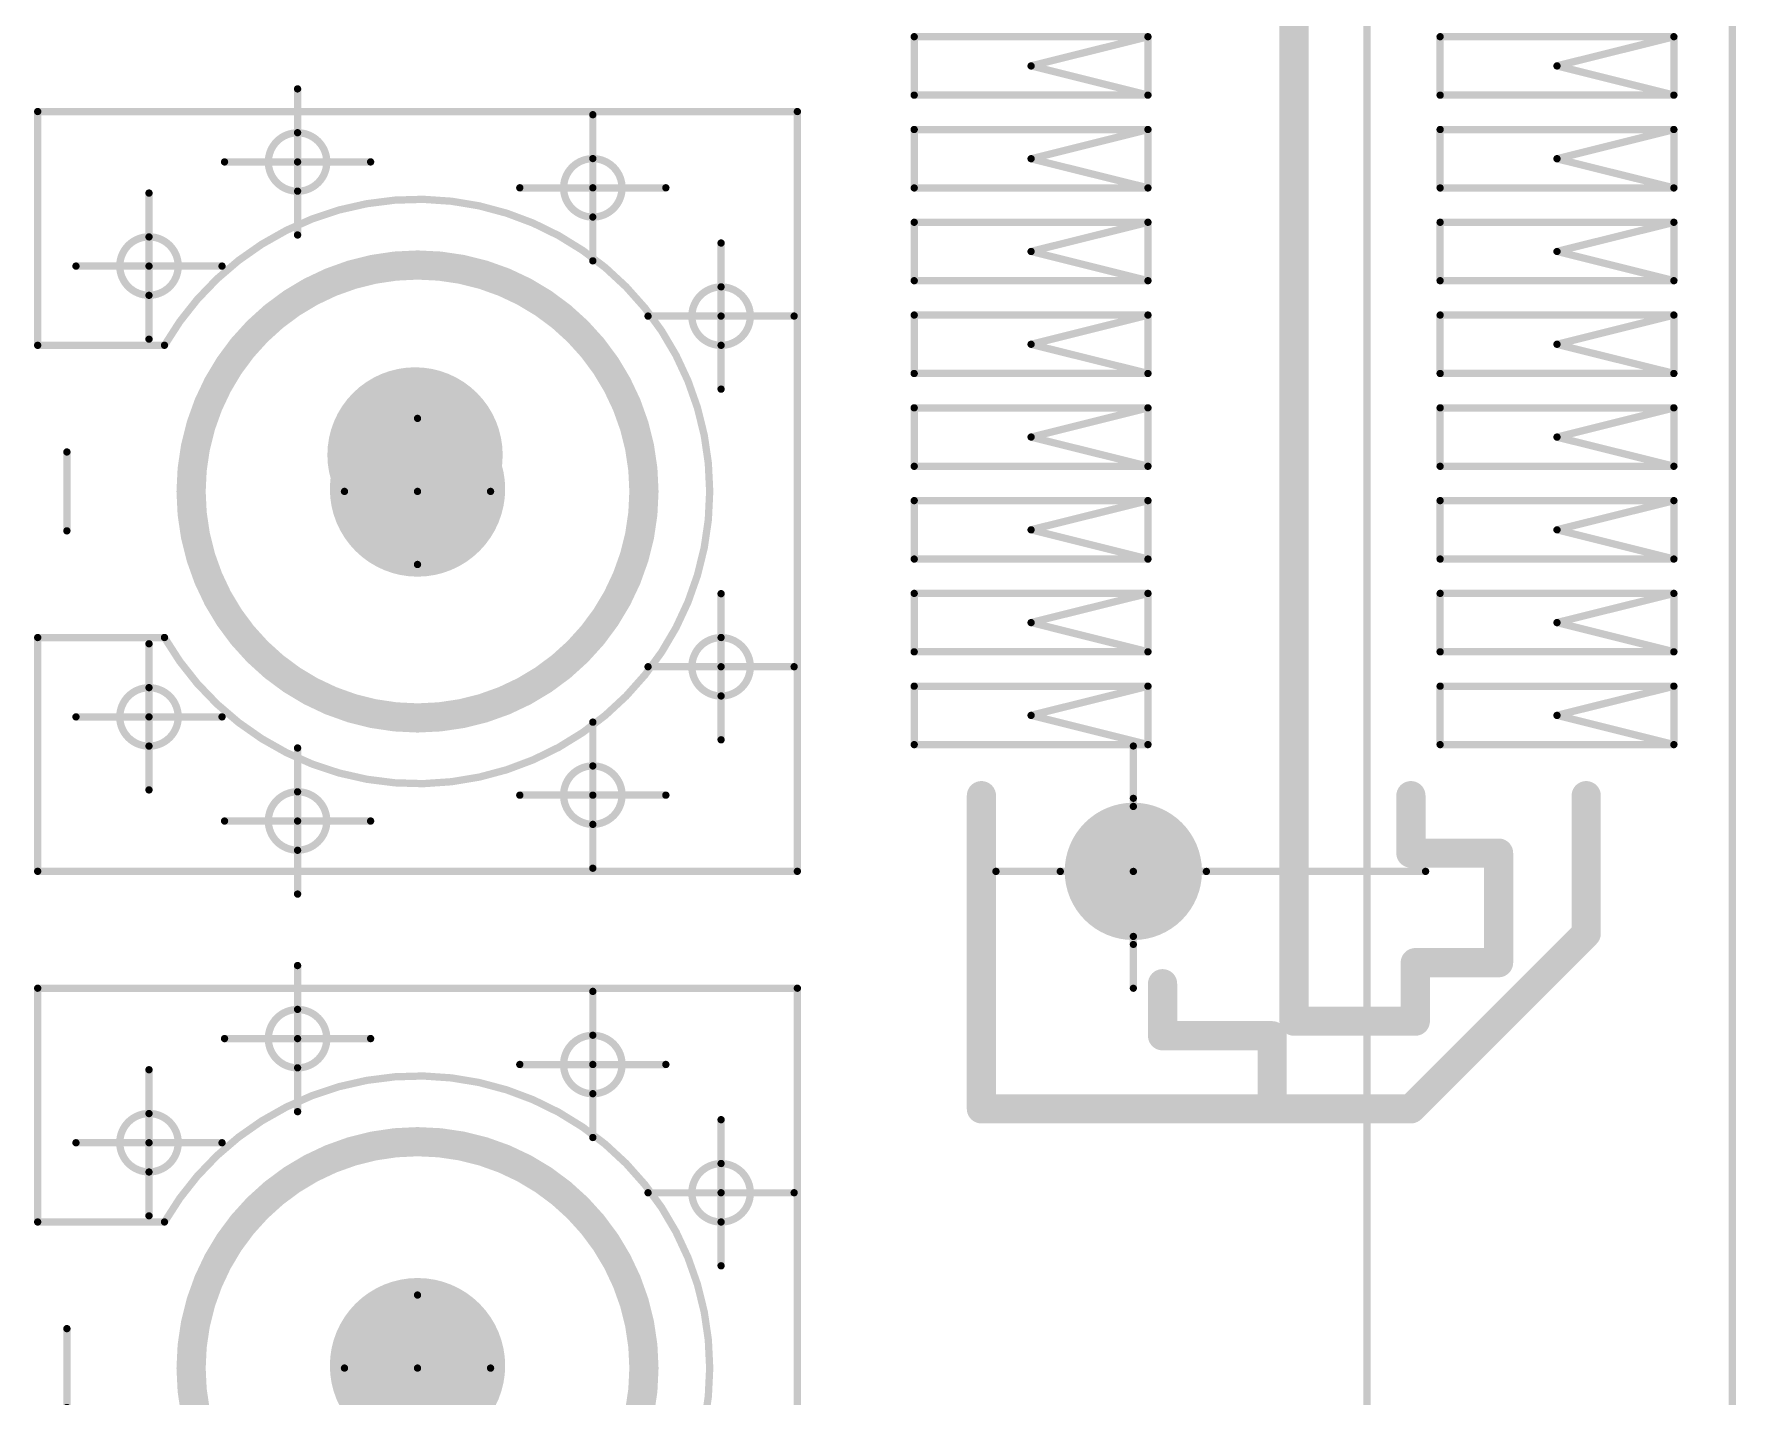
# Model space of a CAD drawing. Header units: millimetres. Extents: x 17 to 134, y 31 to 67.
# Drawn here: x 118.38 to 130.03, y 40.55 to 49.88 of the extents above; entities that cross this region are included whole.
import ezdxf

# ---------------------------------------------------------------- set-up
doc = ezdxf.new("R2010")
doc.units = ezdxf.units.MM
for name, color, linetype in [('Mechanical1', 6, 'Continuous'), ('Mechanical2', 216, 'Continuous'), ('Mechanical8', 56, 'Continuous'), ('MultiLayer', 9, 'Continuous'), ('PadHoleLayer', 156, 'Continuous'), ('TopOverlay', 2, 'Continuous')]:
    doc.layers.add(name, color=color, linetype=linetype)

# ---------------------------------------------------------------- blocks, each defined once
blk = doc.blocks.new('AMPHENOL_SMP_MSLD_PCT_10_45')
at = {"layer": 'Mechanical8', "const_width": 0.05}
for points in [[(-2.6, 2.6), (-2.6, -2.6)], [(-2.6, 2.6), (-1, 2.6)], [(-1, 2.6), (-1, 1.732)], [(1, 2.6), (2.6, 2.6)], [(1, 2.6), (1, 1.732)], [(2.6, 2.6), (2.6, -2.6)], [(-1.543, 2.338), (-1.543, 1.838)], [(-0.27, 2.4), (0.27, 2.4)], [(1.543, 2.338), (1.543, 1.838)], [(-2.043, 1.838), (-1.543, 1.838)], [(-1.543, 1.838), (-1.543, 1.338)], [(-1.543, 1.838), (-1.043, 1.838)], [(1.043, 1.838), (1.543, 1.838)], [(1.543, 1.838), (1.543, 1.338)], [(1.543, 1.838), (2.043, 1.838)], [(-2.255, 1.321), (-2.255, 0.821)], [(2.255, 1.321), (2.255, 0.821)], [(-2.755, 0.821), (-2.255, 0.821)], [(-2.255, 0.821), (-2.255, 0.321)], [(-2.255, 0.821), (-1.755, 0.821)], [(1.755, 0.821), (2.255, 0.821)], [(2.255, 0.821), (2.255, 0.321)], [(2.255, 0.821), (2.755, 0.821)], [(0, 0.5), (0, 0)], [(-0.5, 0), (0, 0)], [(0, 0), (0, -0.5)], [(0, 0), (0.5, 0)], [(-2.078, -0.7), (-2.078, -1.2)], [(2.078, -0.7), (2.078, -1.2)], [(-2.578, -1.2), (-2.078, -1.2)], [(-2.078, -1.2), (-2.078, -1.7)], [(-2.078, -1.2), (-1.578, -1.2)], [(1.578, -1.2), (2.078, -1.2)], [(2.078, -1.2), (2.078, -1.7)], [(2.078, -1.2), (2.578, -1.2)], [(-1.2, -1.578), (-1.2, -2.078)], [(1.2, -1.578), (1.2, -2.078)], [(-1.7, -2.078), (-1.2, -2.078)], [(-1.2, -2.078), (-1.2, -2.578)], [(-1.2, -2.078), (-0.7, -2.078)], [(0.7, -2.078), (1.2, -2.078)], [(1.2, -2.078), (1.2, -2.578)], [(1.2, -2.078), (1.7, -2.078)], [(-2.6, -2.6), (2.6, -2.6)]]:
    blk.add_lwpolyline(points, dxfattribs=at)
at = {"layer": 'Mechanical8'}
for points, const_width in [([(-2.612, 2.6, 1), (-2.587, 2.6, 1)], 0.025), ([(-2.612, 2.6, 1), (-2.587, 2.6, 1)], 0.025), ([(-1.012, 2.6, 1), (-0.987, 2.6, 1)], 0.025), ([(-1.012, 2.6, 1), (-0.987, 2.6, 1)], 0.025), ([(0.988, 2.6, 1), (1.013, 2.6, 1)], 0.025), ([(0.988, 2.6, 1), (1.013, 2.6, 1)], 0.025), ([(2.588, 2.6, 1), (2.613, 2.6, 1)], 0.025), ([(2.588, 2.6, 1), (2.613, 2.6, 1)], 0.025), ([(-1.555, 2.338, 1), (-1.53, 2.338, 1)], 0.025), ([(-0.282, 2.4, 1), (-0.257, 2.4, 1)], 0.025), ([(0.258, 2.4, 1), (0.283, 2.4, 1)], 0.025), ([(1.53, 2.338, 1), (1.555, 2.338, 1)], 0.025), ([(-1.343, 1.838, 1), (-1.743, 1.838, 1)], 0.05), ([(1.743, 1.838, 1), (1.343, 1.838, 1)], 0.05), ([(-2.055, 1.838, 1), (-2.03, 1.838, 1)], 0.025), ([(-1.755, 1.838, 1), (-1.73, 1.838, 1)], 0.025), ([(-1.555, 1.838, 1), (-1.53, 1.838, 1)], 0.025), ([(-1.555, 1.838, 1), (-1.53, 1.838, 1)], 0.025), ([(-1.555, 1.838, 1), (-1.53, 1.838, 1)], 0.025), ([(-1.555, 1.838, 1), (-1.53, 1.838, 1)], 0.025), ([(-1.355, 1.838, 1), (-1.33, 1.838, 1)], 0.025), ([(-1.055, 1.838, 1), (-1.03, 1.838, 1)], 0.025), ([(-1.012, 1.732, 1), (-0.987, 1.732, 1)], 0.025), ([(-1.012, 1.732, 1), (-0.987, 1.732, 1)], 0.025), ([(0.988, 1.732, 1), (1.013, 1.732, 1)], 0.025), ([(0.988, 1.732, 1), (1.013, 1.732, 1)], 0.025), ([(1.03, 1.838, 1), (1.055, 1.838, 1)], 0.025), ([(1.33, 1.838, 1), (1.355, 1.838, 1)], 0.025), ([(1.53, 1.838, 1), (1.555, 1.838, 1)], 0.025), ([(1.53, 1.838, 1), (1.555, 1.838, 1)], 0.025), ([(1.53, 1.838, 1), (1.555, 1.838, 1)], 0.025), ([(1.53, 1.838, 1), (1.555, 1.838, 1)], 0.025), ([(1.73, 1.838, 1), (1.755, 1.838, 1)], 0.025), ([(2.03, 1.838, 1), (2.055, 1.838, 1)], 0.025), ([(-2.268, 1.321, 1), (-2.243, 1.321, 1)], 0.025), ([(-1.555, 1.338, 1), (-1.53, 1.338, 1)], 0.025), ([(1.53, 1.338, 1), (1.555, 1.338, 1)], 0.025), ([(2.243, 1.321, 1), (2.268, 1.321, 1)], 0.025), ([(-2.055, 0.821, 1), (-2.455, 0.821, 1)], 0.05), ([(2.455, 0.821, 1), (2.055, 0.821, 1)], 0.05), ([(-2.768, 0.821, 1), (-2.743, 0.821, 1)], 0.025), ([(-2.468, 0.821, 1), (-2.443, 0.821, 1)], 0.025), ([(-2.268, 0.821, 1), (-2.243, 0.821, 1)], 0.025), ([(-2.268, 0.821, 1), (-2.243, 0.821, 1)], 0.025), ([(-2.268, 0.821, 1), (-2.243, 0.821, 1)], 0.025), ([(-2.268, 0.821, 1), (-2.243, 0.821, 1)], 0.025), ([(-2.068, 0.821, 1), (-2.043, 0.821, 1)], 0.025), ([(-1.768, 0.821, 1), (-1.743, 0.821, 1)], 0.025), ([(1.743, 0.821, 1), (1.768, 0.821, 1)], 0.025), ([(2.043, 0.821, 1), (2.068, 0.821, 1)], 0.025), ([(2.243, 0.821, 1), (2.268, 0.821, 1)], 0.025), ([(2.243, 0.821, 1), (2.268, 0.821, 1)], 0.025), ([(2.243, 0.821, 1), (2.268, 0.821, 1)], 0.025), ([(2.243, 0.821, 1), (2.268, 0.821, 1)], 0.025), ([(2.443, 0.821, 1), (2.468, 0.821, 1)], 0.025), ([(2.743, 0.821, 1), (2.768, 0.821, 1)], 0.025), ([(-0.012, 0.5, 1), (0.013, 0.5, 1)], 0.025), ([(-2.268, 0.321, 1), (-2.243, 0.321, 1)], 0.025), ([(2.243, 0.321, 1), (2.268, 0.321, 1)], 0.025), ([(-0.512, 0, 1), (-0.487, 0, 1)], 0.025), ([(-0.012, 0, 1), (0.013, 0, 1)], 0.025), ([(-0.012, 0, 1), (0.013, 0, 1)], 0.025), ([(-0.012, 0, 1), (0.013, 0, 1)], 0.025), ([(-0.012, 0, 1), (0.013, 0, 1)], 0.025), ([(0.488, 0, 1), (0.513, 0, 1)], 0.025), ([(-0.012, -0.5, 1), (0.013, -0.5, 1)], 0.025), ([(-2.091, -0.7, 1), (-2.066, -0.7, 1)], 0.025), ([(2.066, -0.7, 1), (2.091, -0.7, 1)], 0.025), ([(-1.878, -1.2, 1), (-2.278, -1.2, 1)], 0.05), ([(2.278, -1.2, 1), (1.878, -1.2, 1)], 0.05), ([(-2.591, -1.2, 1), (-2.566, -1.2, 1)], 0.025), ([(-2.291, -1.2, 1), (-2.266, -1.2, 1)], 0.025), ([(-2.091, -1.2, 1), (-2.066, -1.2, 1)], 0.025), ([(-2.091, -1.2, 1), (-2.066, -1.2, 1)], 0.025), ([(-2.091, -1.2, 1), (-2.066, -1.2, 1)], 0.025), ([(-2.091, -1.2, 1), (-2.066, -1.2, 1)], 0.025), ([(-1.891, -1.2, 1), (-1.866, -1.2, 1)], 0.025), ([(-1.591, -1.2, 1), (-1.566, -1.2, 1)], 0.025), ([(1.566, -1.2, 1), (1.591, -1.2, 1)], 0.025), ([(1.866, -1.2, 1), (1.891, -1.2, 1)], 0.025), ([(2.066, -1.2, 1), (2.091, -1.2, 1)], 0.025), ([(2.066, -1.2, 1), (2.091, -1.2, 1)], 0.025), ([(2.066, -1.2, 1), (2.091, -1.2, 1)], 0.025), ([(2.066, -1.2, 1), (2.091, -1.2, 1)], 0.025), ([(2.266, -1.2, 1), (2.291, -1.2, 1)], 0.025), ([(2.566, -1.2, 1), (2.591, -1.2, 1)], 0.025), ([(-1.212, -1.578, 1), (-1.187, -1.578, 1)], 0.025), ([(1.188, -1.578, 1), (1.213, -1.578, 1)], 0.025), ([(-2.091, -1.7, 1), (-2.066, -1.7, 1)], 0.025), ([(2.066, -1.7, 1), (2.091, -1.7, 1)], 0.025), ([(-1, -2.078, 1), (-1.4, -2.078, 1)], 0.05), ([(1.4, -2.078, 1), (1, -2.078, 1)], 0.05), ([(-1.712, -2.078, 1), (-1.687, -2.078, 1)], 0.025), ([(-1.412, -2.078, 1), (-1.387, -2.078, 1)], 0.025), ([(-1.212, -2.078, 1), (-1.187, -2.078, 1)], 0.025), ([(-1.212, -2.078, 1), (-1.187, -2.078, 1)], 0.025), ([(-1.212, -2.078, 1), (-1.187, -2.078, 1)], 0.025), ([(-1.212, -2.078, 1), (-1.187, -2.078, 1)], 0.025), ([(-1.012, -2.078, 1), (-0.987, -2.078, 1)], 0.025), ([(-0.712, -2.078, 1), (-0.687, -2.078, 1)], 0.025), ([(0.688, -2.078, 1), (0.713, -2.078, 1)], 0.025), ([(0.988, -2.078, 1), (1.013, -2.078, 1)], 0.025), ([(1.188, -2.078, 1), (1.213, -2.078, 1)], 0.025), ([(1.188, -2.078, 1), (1.213, -2.078, 1)], 0.025), ([(1.188, -2.078, 1), (1.213, -2.078, 1)], 0.025), ([(1.188, -2.078, 1), (1.213, -2.078, 1)], 0.025), ([(1.388, -2.078, 1), (1.413, -2.078, 1)], 0.025), ([(1.688, -2.078, 1), (1.713, -2.078, 1)], 0.025), ([(-1.212, -2.578, 1), (-1.187, -2.578, 1)], 0.025), ([(1.188, -2.578, 1), (1.213, -2.578, 1)], 0.025), ([(-2.612, -2.6, 1), (-2.587, -2.6, 1)], 0.025), ([(-2.612, -2.6, 1), (-2.587, -2.6, 1)], 0.025), ([(2.588, -2.6, 1), (2.613, -2.6, 1)], 0.025), ([(2.588, -2.6, 1), (2.613, -2.6, 1)], 0.025)]:
    blk.add_lwpolyline(points, format="xyb", close=True, dxfattribs=dict(at, const_width=const_width))
at = {"layer": 'Mechanical8', "const_width": 0.05}
blk.add_lwpolyline([(1, 1.732, -3.732051), (-1, 1.732)], format="xyb", dxfattribs=at)
at = {"layer": 'MultiLayer', "const_width": 0.6}
blk.add_lwpolyline([(-0.283, 0, 1), (0.317, 0, 1)], format="xyb", close=True, dxfattribs=at)
at = {"layer": 'PadHoleLayer', "const_width": 0.4}
blk.add_lwpolyline([(-0.183, 0, 1), (0.217, 0, 1)], format="xyb", close=True, dxfattribs=at)
at = {"layer": 'TopOverlay'}
for points, const_width in [([(1.55, 0, 1), (-1.55, 0, 1)], 0.2), ([(-1.6, 0, 1), (-1.5, 0, 1)], 0.1), ([(1.5, 0, 1), (1.6, 0, 1)], 0.1)]:
    blk.add_lwpolyline(points, format="xyb", close=True, dxfattribs=dict(at, const_width=const_width))
blk = doc.blocks.new('AMPHENOL_SMP_MSLD_PCT_10_47')
at = {"layer": 'Mechanical8', "const_width": 0.05}
for points in [[(-2.6, 2.6), (-1, 2.6)], [(-2.6, 2.6), (-2.6, -2.6)], [(-1, 2.6), (-1, 1.732)], [(1, 2.6), (1, 1.732)], [(1, 2.6), (2.6, 2.6)], [(2.6, 2.6), (2.6, -2.6)], [(-1.543, 2.338), (-1.543, 1.838)], [(-0.27, 2.4), (0.27, 2.4)], [(1.543, 2.338), (1.543, 1.838)], [(-2.043, 1.838), (-1.543, 1.838)], [(-1.543, 1.838), (-1.043, 1.838)], [(-1.543, 1.838), (-1.543, 1.338)], [(1.043, 1.838), (1.543, 1.838)], [(1.543, 1.838), (2.043, 1.838)], [(1.543, 1.838), (1.543, 1.338)], [(-2.255, 1.321), (-2.255, 0.821)], [(2.255, 1.321), (2.255, 0.821)], [(-2.755, 0.821), (-2.255, 0.821)], [(-2.255, 0.821), (-1.755, 0.821)], [(-2.255, 0.821), (-2.255, 0.321)], [(1.755, 0.821), (2.255, 0.821)], [(2.255, 0.821), (2.755, 0.821)], [(2.255, 0.821), (2.255, 0.321)], [(0, 0.5), (0, 0)], [(-0.5, 0), (0, 0)], [(0, 0), (0.5, 0)], [(0, 0), (0, -0.5)], [(-2.078, -0.7), (-2.078, -1.2)], [(2.078, -0.7), (2.078, -1.2)], [(-2.578, -1.2), (-2.078, -1.2)], [(-2.078, -1.2), (-1.578, -1.2)], [(-2.078, -1.2), (-2.078, -1.7)], [(1.578, -1.2), (2.078, -1.2)], [(2.078, -1.2), (2.578, -1.2)], [(2.078, -1.2), (2.078, -1.7)], [(-1.2, -1.578), (-1.2, -2.078)], [(1.2, -1.578), (1.2, -2.078)], [(-1.7, -2.078), (-1.2, -2.078)], [(-1.2, -2.078), (-0.7, -2.078)], [(-1.2, -2.078), (-1.2, -2.578)], [(0.7, -2.078), (1.2, -2.078)], [(1.2, -2.078), (1.7, -2.078)], [(1.2, -2.078), (1.2, -2.578)], [(-2.6, -2.6), (2.6, -2.6)]]:
    blk.add_lwpolyline(points, dxfattribs=at)
at = {"layer": 'Mechanical8'}
for points, const_width in [([(-2.612, 2.6, 1), (-2.587, 2.6, 1)], 0.025), ([(-2.612, 2.6, 1), (-2.587, 2.6, 1)], 0.025), ([(-1.012, 2.6, 1), (-0.987, 2.6, 1)], 0.025), ([(-1.012, 2.6, 1), (-0.987, 2.6, 1)], 0.025), ([(0.988, 2.6, 1), (1.013, 2.6, 1)], 0.025), ([(0.988, 2.6, 1), (1.013, 2.6, 1)], 0.025), ([(2.588, 2.6, 1), (2.613, 2.6, 1)], 0.025), ([(2.588, 2.6, 1), (2.613, 2.6, 1)], 0.025), ([(-1.555, 2.338, 1), (-1.53, 2.338, 1)], 0.025), ([(-0.282, 2.4, 1), (-0.257, 2.4, 1)], 0.025), ([(0.258, 2.4, 1), (0.283, 2.4, 1)], 0.025), ([(1.53, 2.338, 1), (1.555, 2.338, 1)], 0.025), ([(-1.343, 1.838, 1), (-1.743, 1.838, 1)], 0.05), ([(1.743, 1.838, 1), (1.343, 1.838, 1)], 0.05), ([(-2.055, 1.838, 1), (-2.03, 1.838, 1)], 0.025), ([(-1.755, 1.838, 1), (-1.73, 1.838, 1)], 0.025), ([(-1.555, 1.838, 1), (-1.53, 1.838, 1)], 0.025), ([(-1.555, 1.838, 1), (-1.53, 1.838, 1)], 0.025), ([(-1.555, 1.838, 1), (-1.53, 1.838, 1)], 0.025), ([(-1.555, 1.838, 1), (-1.53, 1.838, 1)], 0.025), ([(-1.355, 1.838, 1), (-1.33, 1.838, 1)], 0.025), ([(-1.055, 1.838, 1), (-1.03, 1.838, 1)], 0.025), ([(-1.012, 1.732, 1), (-0.987, 1.732, 1)], 0.025), ([(-1.012, 1.732, 1), (-0.987, 1.732, 1)], 0.025), ([(0.988, 1.732, 1), (1.013, 1.732, 1)], 0.025), ([(0.988, 1.732, 1), (1.013, 1.732, 1)], 0.025), ([(1.03, 1.838, 1), (1.055, 1.838, 1)], 0.025), ([(1.33, 1.838, 1), (1.355, 1.838, 1)], 0.025), ([(1.53, 1.838, 1), (1.555, 1.838, 1)], 0.025), ([(1.53, 1.838, 1), (1.555, 1.838, 1)], 0.025), ([(1.53, 1.838, 1), (1.555, 1.838, 1)], 0.025), ([(1.53, 1.838, 1), (1.555, 1.838, 1)], 0.025), ([(1.73, 1.838, 1), (1.755, 1.838, 1)], 0.025), ([(2.03, 1.838, 1), (2.055, 1.838, 1)], 0.025), ([(-2.268, 1.321, 1), (-2.243, 1.321, 1)], 0.025), ([(-1.555, 1.338, 1), (-1.53, 1.338, 1)], 0.025), ([(1.53, 1.338, 1), (1.555, 1.338, 1)], 0.025), ([(2.243, 1.321, 1), (2.268, 1.321, 1)], 0.025), ([(-2.055, 0.821, 1), (-2.455, 0.821, 1)], 0.05), ([(2.455, 0.821, 1), (2.055, 0.821, 1)], 0.05), ([(-2.768, 0.821, 1), (-2.743, 0.821, 1)], 0.025), ([(-2.468, 0.821, 1), (-2.443, 0.821, 1)], 0.025), ([(-2.268, 0.821, 1), (-2.243, 0.821, 1)], 0.025), ([(-2.268, 0.821, 1), (-2.243, 0.821, 1)], 0.025), ([(-2.268, 0.821, 1), (-2.243, 0.821, 1)], 0.025), ([(-2.268, 0.821, 1), (-2.243, 0.821, 1)], 0.025), ([(-2.068, 0.821, 1), (-2.043, 0.821, 1)], 0.025), ([(-1.768, 0.821, 1), (-1.743, 0.821, 1)], 0.025), ([(1.743, 0.821, 1), (1.768, 0.821, 1)], 0.025), ([(2.043, 0.821, 1), (2.068, 0.821, 1)], 0.025), ([(2.243, 0.821, 1), (2.268, 0.821, 1)], 0.025), ([(2.243, 0.821, 1), (2.268, 0.821, 1)], 0.025), ([(2.243, 0.821, 1), (2.268, 0.821, 1)], 0.025), ([(2.243, 0.821, 1), (2.268, 0.821, 1)], 0.025), ([(2.443, 0.821, 1), (2.468, 0.821, 1)], 0.025), ([(2.743, 0.821, 1), (2.768, 0.821, 1)], 0.025), ([(-0.012, 0.5, 1), (0.013, 0.5, 1)], 0.025), ([(-2.268, 0.321, 1), (-2.243, 0.321, 1)], 0.025), ([(2.243, 0.321, 1), (2.268, 0.321, 1)], 0.025), ([(-0.512, 0, 1), (-0.487, 0, 1)], 0.025), ([(-0.012, 0, 1), (0.013, 0, 1)], 0.025), ([(-0.012, 0, 1), (0.013, 0, 1)], 0.025), ([(-0.012, 0, 1), (0.013, 0, 1)], 0.025), ([(-0.012, 0, 1), (0.013, 0, 1)], 0.025), ([(0.488, 0, 1), (0.513, 0, 1)], 0.025), ([(-0.012, -0.5, 1), (0.013, -0.5, 1)], 0.025), ([(-2.091, -0.7, 1), (-2.066, -0.7, 1)], 0.025), ([(2.066, -0.7, 1), (2.091, -0.7, 1)], 0.025), ([(-1.878, -1.2, 1), (-2.278, -1.2, 1)], 0.05), ([(2.278, -1.2, 1), (1.878, -1.2, 1)], 0.05), ([(-2.591, -1.2, 1), (-2.566, -1.2, 1)], 0.025), ([(-2.291, -1.2, 1), (-2.266, -1.2, 1)], 0.025), ([(-2.091, -1.2, 1), (-2.066, -1.2, 1)], 0.025), ([(-2.091, -1.2, 1), (-2.066, -1.2, 1)], 0.025), ([(-2.091, -1.2, 1), (-2.066, -1.2, 1)], 0.025), ([(-2.091, -1.2, 1), (-2.066, -1.2, 1)], 0.025), ([(-1.891, -1.2, 1), (-1.866, -1.2, 1)], 0.025), ([(-1.591, -1.2, 1), (-1.566, -1.2, 1)], 0.025), ([(1.566, -1.2, 1), (1.591, -1.2, 1)], 0.025), ([(1.866, -1.2, 1), (1.891, -1.2, 1)], 0.025), ([(2.066, -1.2, 1), (2.091, -1.2, 1)], 0.025), ([(2.066, -1.2, 1), (2.091, -1.2, 1)], 0.025), ([(2.066, -1.2, 1), (2.091, -1.2, 1)], 0.025), ([(2.066, -1.2, 1), (2.091, -1.2, 1)], 0.025), ([(2.266, -1.2, 1), (2.291, -1.2, 1)], 0.025), ([(2.566, -1.2, 1), (2.591, -1.2, 1)], 0.025), ([(-1.212, -1.578, 1), (-1.187, -1.578, 1)], 0.025), ([(1.188, -1.578, 1), (1.213, -1.578, 1)], 0.025), ([(-2.091, -1.7, 1), (-2.066, -1.7, 1)], 0.025), ([(2.066, -1.7, 1), (2.091, -1.7, 1)], 0.025), ([(-1, -2.078, 1), (-1.4, -2.078, 1)], 0.05), ([(1.4, -2.078, 1), (1, -2.078, 1)], 0.05), ([(-1.712, -2.078, 1), (-1.687, -2.078, 1)], 0.025), ([(-1.412, -2.078, 1), (-1.387, -2.078, 1)], 0.025), ([(-1.212, -2.078, 1), (-1.187, -2.078, 1)], 0.025), ([(-1.212, -2.078, 1), (-1.187, -2.078, 1)], 0.025), ([(-1.212, -2.078, 1), (-1.187, -2.078, 1)], 0.025), ([(-1.212, -2.078, 1), (-1.187, -2.078, 1)], 0.025), ([(-1.012, -2.078, 1), (-0.987, -2.078, 1)], 0.025), ([(-0.712, -2.078, 1), (-0.687, -2.078, 1)], 0.025), ([(0.688, -2.078, 1), (0.713, -2.078, 1)], 0.025), ([(0.988, -2.078, 1), (1.013, -2.078, 1)], 0.025), ([(1.188, -2.078, 1), (1.213, -2.078, 1)], 0.025), ([(1.188, -2.078, 1), (1.213, -2.078, 1)], 0.025), ([(1.188, -2.078, 1), (1.213, -2.078, 1)], 0.025), ([(1.188, -2.078, 1), (1.213, -2.078, 1)], 0.025), ([(1.388, -2.078, 1), (1.413, -2.078, 1)], 0.025), ([(1.688, -2.078, 1), (1.713, -2.078, 1)], 0.025), ([(-1.212, -2.578, 1), (-1.187, -2.578, 1)], 0.025), ([(1.188, -2.578, 1), (1.213, -2.578, 1)], 0.025), ([(-2.612, -2.6, 1), (-2.587, -2.6, 1)], 0.025), ([(-2.612, -2.6, 1), (-2.587, -2.6, 1)], 0.025), ([(2.588, -2.6, 1), (2.613, -2.6, 1)], 0.025), ([(2.588, -2.6, 1), (2.613, -2.6, 1)], 0.025)]:
    blk.add_lwpolyline(points, format="xyb", close=True, dxfattribs=dict(at, const_width=const_width))
at = {"layer": 'Mechanical8', "const_width": 0.05}
blk.add_lwpolyline([(1, 1.732, -3.732051), (-1, 1.732)], format="xyb", dxfattribs=at)
at = {"layer": 'MultiLayer', "const_width": 0.6}
blk.add_lwpolyline([(-0.283, 0, 1), (0.317, 0, 1)], format="xyb", close=True, dxfattribs=at)
at = {"layer": 'PadHoleLayer', "const_width": 0.4}
blk.add_lwpolyline([(-0.183, 0, 1), (0.217, 0, 1)], format="xyb", close=True, dxfattribs=at)
at = {"layer": 'TopOverlay'}
for points, const_width in [([(1.55, 0, 1), (-1.55, 0, 1)], 0.2), ([(-1.6, 0, 1), (-1.5, 0, 1)], 0.1), ([(1.5, 0, 1), (1.6, 0, 1)], 0.1)]:
    blk.add_lwpolyline(points, format="xyb", close=True, dxfattribs=dict(at, const_width=const_width))
blk = doc.blocks.new('SAMTEC_LSS_120_03_L_DV_A_59')
at = {"layer": 'Mechanical8', "const_width": 0.05}
for points in [[(-6.232, 2.6), (-6.232, 1)], [(-6.232, 2.6), (-5.833, 2.6)], [(-5.833, 2.6), (-5.833, 1)], [(-5.597, 2.6), (-5.597, 1)], [(-5.597, 2.6), (-5.198, 2.6)], [(-5.198, 2.6), (-5.198, 1)], [(-4.962, 2.6), (-4.962, 1)], [(-4.962, 2.6), (-4.563, 2.6)], [(-4.563, 2.6), (-4.563, 1)], [(-4.327, 2.6), (-4.327, 1)], [(-4.327, 2.6), (-3.928, 2.6)], [(-3.928, 2.6), (-3.928, 1)], [(-3.692, 2.6), (-3.692, 1)], [(-3.692, 2.6), (-3.293, 2.6)], [(-3.293, 2.6), (-3.293, 1)], [(-3.057, 2.6), (-3.057, 1)], [(-3.057, 2.6), (-2.658, 2.6)], [(-2.658, 2.6), (-2.658, 1)], [(-2.422, 2.6), (-2.422, 1)], [(-2.422, 2.6), (-2.023, 2.6)], [(-2.023, 2.6), (-2.023, 1)], [(-1.787, 2.6), (-1.787, 1)], [(-1.787, 2.6), (-1.388, 2.6)], [(-1.388, 2.6), (-1.388, 1)], [(-6.032, 1.8), (-6.232, 1)], [(-6.032, 1.8), (-5.833, 1)], [(-5.397, 1.8), (-5.597, 1)], [(-5.397, 1.8), (-5.198, 1)], [(-4.762, 1.8), (-4.962, 1)], [(-4.762, 1.8), (-4.563, 1)], [(-4.128, 1.8), (-4.327, 1)], [(-4.128, 1.8), (-3.928, 1)], [(-3.493, 1.8), (-3.692, 1)], [(-3.493, 1.8), (-3.293, 1)], [(-2.857, 1.8), (-3.057, 1)], [(-2.857, 1.8), (-2.658, 1)], [(-2.223, 1.8), (-2.422, 1)], [(-2.223, 1.8), (-2.023, 1)], [(-1.587, 1.8), (-1.787, 1)], [(-1.587, 1.8), (-1.388, 1)], [(-7.1, 1.6), (-7.1, 1.1)], [(-7.6, 1.1), (-7.1, 1.1)], [(-7.1, 1.1), (-6.6, 1.1)], [(-7.1, 1.1), (-7.1, 0.6)], [(-6.232, 1), (-5.833, 1)], [(-5.597, 1), (-5.198, 1)], [(-4.962, 1), (-4.563, 1)], [(-4.327, 1), (-3.928, 1)], [(-3.692, 1), (-3.293, 1)], [(-3.057, 1), (-2.658, 1)], [(-2.422, 1), (-2.023, 1)], [(-1.787, 1), (-1.388, 1)], [(-6.232, -1), (-6.232, -2.6)], [(-6.232, -1), (-5.833, -1)], [(-5.833, -1), (-5.833, -2.6)], [(-5.597, -1), (-5.597, -2.6)], [(-5.597, -1), (-5.198, -1)], [(-5.198, -1), (-5.198, -2.6)], [(-4.962, -1), (-4.962, -2.6)], [(-4.962, -1), (-4.563, -1)], [(-4.563, -1), (-4.563, -2.6)], [(-4.327, -1), (-4.327, -2.6)], [(-4.327, -1), (-3.928, -1)], [(-3.928, -1), (-3.928, -2.6)], [(-3.692, -1), (-3.692, -2.6)], [(-3.692, -1), (-3.293, -1)], [(-3.293, -1), (-3.293, -2.6)], [(-3.057, -1), (-3.057, -2.6)], [(-3.057, -1), (-2.658, -1)], [(-2.658, -1), (-2.658, -2.6)], [(-2.422, -1), (-2.422, -2.6)], [(-2.422, -1), (-2.023, -1)], [(-2.023, -1), (-2.023, -2.6)], [(-1.787, -1), (-1.787, -2.6)], [(-1.787, -1), (-1.388, -1)], [(-1.388, -1), (-1.388, -2.6)], [(-6.032, -1.8), (-6.232, -2.6)], [(-6.032, -1.8), (-5.833, -2.6)], [(-5.397, -1.8), (-5.597, -2.6)], [(-5.397, -1.8), (-5.198, -2.6)], [(-4.762, -1.8), (-4.962, -2.6)], [(-4.762, -1.8), (-4.563, -2.6)], [(-4.128, -1.8), (-4.327, -2.6)], [(-4.128, -1.8), (-3.928, -2.6)], [(-3.493, -1.8), (-3.692, -2.6)], [(-3.493, -1.8), (-3.293, -2.6)], [(-2.857, -1.8), (-3.057, -2.6)], [(-2.857, -1.8), (-2.658, -2.6)], [(-2.223, -1.8), (-2.422, -2.6)], [(-2.223, -1.8), (-2.023, -2.6)], [(-1.587, -1.8), (-1.787, -2.6)], [(-1.587, -1.8), (-1.388, -2.6)], [(-6.232, -2.6), (-5.833, -2.6)], [(-5.597, -2.6), (-5.198, -2.6)], [(-4.962, -2.6), (-4.563, -2.6)], [(-4.327, -2.6), (-3.928, -2.6)], [(-3.692, -2.6), (-3.293, -2.6)], [(-3.057, -2.6), (-2.658, -2.6)], [(-2.422, -2.6), (-2.023, -2.6)], [(-1.787, -2.6), (-1.388, -2.6)]]:
    blk.add_lwpolyline(points, dxfattribs=at)
at = {"layer": 'Mechanical8'}
for points, const_width in [([(-6.245, 2.6, 1), (-6.22, 2.6, 1)], 0.025), ([(-6.245, 2.6, 1), (-6.22, 2.6, 1)], 0.025), ([(-5.845, 2.6, 1), (-5.82, 2.6, 1)], 0.025), ([(-5.845, 2.6, 1), (-5.82, 2.6, 1)], 0.025), ([(-5.61, 2.6, 1), (-5.585, 2.6, 1)], 0.025), ([(-5.61, 2.6, 1), (-5.585, 2.6, 1)], 0.025), ([(-5.21, 2.6, 1), (-5.185, 2.6, 1)], 0.025), ([(-5.21, 2.6, 1), (-5.185, 2.6, 1)], 0.025), ([(-4.975, 2.6, 1), (-4.95, 2.6, 1)], 0.025), ([(-4.975, 2.6, 1), (-4.95, 2.6, 1)], 0.025), ([(-4.575, 2.6, 1), (-4.55, 2.6, 1)], 0.025), ([(-4.575, 2.6, 1), (-4.55, 2.6, 1)], 0.025), ([(-4.34, 2.6, 1), (-4.315, 2.6, 1)], 0.025), ([(-4.34, 2.6, 1), (-4.315, 2.6, 1)], 0.025), ([(-3.94, 2.6, 1), (-3.915, 2.6, 1)], 0.025), ([(-3.94, 2.6, 1), (-3.915, 2.6, 1)], 0.025), ([(-3.705, 2.6, 1), (-3.68, 2.6, 1)], 0.025), ([(-3.705, 2.6, 1), (-3.68, 2.6, 1)], 0.025), ([(-3.305, 2.6, 1), (-3.28, 2.6, 1)], 0.025), ([(-3.305, 2.6, 1), (-3.28, 2.6, 1)], 0.025), ([(-3.07, 2.6, 1), (-3.045, 2.6, 1)], 0.025), ([(-3.07, 2.6, 1), (-3.045, 2.6, 1)], 0.025), ([(-2.67, 2.6, 1), (-2.645, 2.6, 1)], 0.025), ([(-2.67, 2.6, 1), (-2.645, 2.6, 1)], 0.025), ([(-2.435, 2.6, 1), (-2.41, 2.6, 1)], 0.025), ([(-2.435, 2.6, 1), (-2.41, 2.6, 1)], 0.025), ([(-2.035, 2.6, 1), (-2.01, 2.6, 1)], 0.025), ([(-2.035, 2.6, 1), (-2.01, 2.6, 1)], 0.025), ([(-1.8, 2.6, 1), (-1.775, 2.6, 1)], 0.025), ([(-1.8, 2.6, 1), (-1.775, 2.6, 1)], 0.025), ([(-1.4, 2.6, 1), (-1.375, 2.6, 1)], 0.025), ([(-1.4, 2.6, 1), (-1.375, 2.6, 1)], 0.025), ([(-6.045, 1.8, 1), (-6.02, 1.8, 1)], 0.025), ([(-6.045, 1.8, 1), (-6.02, 1.8, 1)], 0.025), ([(-5.41, 1.8, 1), (-5.385, 1.8, 1)], 0.025), ([(-5.41, 1.8, 1), (-5.385, 1.8, 1)], 0.025), ([(-4.775, 1.8, 1), (-4.75, 1.8, 1)], 0.025), ([(-4.775, 1.8, 1), (-4.75, 1.8, 1)], 0.025), ([(-4.14, 1.8, 1), (-4.115, 1.8, 1)], 0.025), ([(-4.14, 1.8, 1), (-4.115, 1.8, 1)], 0.025), ([(-3.505, 1.8, 1), (-3.48, 1.8, 1)], 0.025), ([(-3.505, 1.8, 1), (-3.48, 1.8, 1)], 0.025), ([(-2.87, 1.8, 1), (-2.845, 1.8, 1)], 0.025), ([(-2.87, 1.8, 1), (-2.845, 1.8, 1)], 0.025), ([(-2.235, 1.8, 1), (-2.21, 1.8, 1)], 0.025), ([(-2.235, 1.8, 1), (-2.21, 1.8, 1)], 0.025), ([(-1.6, 1.8, 1), (-1.575, 1.8, 1)], 0.025), ([(-1.6, 1.8, 1), (-1.575, 1.8, 1)], 0.025), ([(-6.655, 1.1, 1), (-7.545, 1.1, 1)], 0.05), ([(-7.113, 1.6, 1), (-7.088, 1.6, 1)], 0.025), ([(-7.612, 1.1, 1), (-7.588, 1.1, 1)], 0.025), ([(-7.558, 1.1, 1), (-7.533, 1.1, 1)], 0.025), ([(-7.113, 1.1, 1), (-7.088, 1.1, 1)], 0.025), ([(-7.113, 1.1, 1), (-7.088, 1.1, 1)], 0.025), ([(-7.113, 1.1, 1), (-7.088, 1.1, 1)], 0.025), ([(-7.113, 1.1, 1), (-7.088, 1.1, 1)], 0.025), ([(-6.668, 1.1, 1), (-6.643, 1.1, 1)], 0.025), ([(-6.612, 1.1, 1), (-6.588, 1.1, 1)], 0.025), ([(-6.245, 1, 1), (-6.22, 1, 1)], 0.025), ([(-6.245, 1, 1), (-6.22, 1, 1)], 0.025), ([(-6.245, 1, 1), (-6.22, 1, 1)], 0.025), ([(-5.845, 1, 1), (-5.82, 1, 1)], 0.025), ([(-5.845, 1, 1), (-5.82, 1, 1)], 0.025), ([(-5.845, 1, 1), (-5.82, 1, 1)], 0.025), ([(-5.61, 1, 1), (-5.585, 1, 1)], 0.025), ([(-5.61, 1, 1), (-5.585, 1, 1)], 0.025), ([(-5.61, 1, 1), (-5.585, 1, 1)], 0.025), ([(-5.21, 1, 1), (-5.185, 1, 1)], 0.025), ([(-5.21, 1, 1), (-5.185, 1, 1)], 0.025), ([(-5.21, 1, 1), (-5.185, 1, 1)], 0.025), ([(-4.975, 1, 1), (-4.95, 1, 1)], 0.025), ([(-4.975, 1, 1), (-4.95, 1, 1)], 0.025), ([(-4.975, 1, 1), (-4.95, 1, 1)], 0.025), ([(-4.575, 1, 1), (-4.55, 1, 1)], 0.025), ([(-4.575, 1, 1), (-4.55, 1, 1)], 0.025), ([(-4.575, 1, 1), (-4.55, 1, 1)], 0.025), ([(-4.34, 1, 1), (-4.315, 1, 1)], 0.025), ([(-4.34, 1, 1), (-4.315, 1, 1)], 0.025), ([(-4.34, 1, 1), (-4.315, 1, 1)], 0.025), ([(-3.94, 1, 1), (-3.915, 1, 1)], 0.025), ([(-3.94, 1, 1), (-3.915, 1, 1)], 0.025), ([(-3.94, 1, 1), (-3.915, 1, 1)], 0.025), ([(-3.705, 1, 1), (-3.68, 1, 1)], 0.025), ([(-3.705, 1, 1), (-3.68, 1, 1)], 0.025), ([(-3.705, 1, 1), (-3.68, 1, 1)], 0.025), ([(-3.305, 1, 1), (-3.28, 1, 1)], 0.025), ([(-3.305, 1, 1), (-3.28, 1, 1)], 0.025), ([(-3.305, 1, 1), (-3.28, 1, 1)], 0.025), ([(-3.07, 1, 1), (-3.045, 1, 1)], 0.025), ([(-3.07, 1, 1), (-3.045, 1, 1)], 0.025), ([(-3.07, 1, 1), (-3.045, 1, 1)], 0.025), ([(-2.67, 1, 1), (-2.645, 1, 1)], 0.025), ([(-2.67, 1, 1), (-2.645, 1, 1)], 0.025), ([(-2.67, 1, 1), (-2.645, 1, 1)], 0.025), ([(-2.435, 1, 1), (-2.41, 1, 1)], 0.025), ([(-2.435, 1, 1), (-2.41, 1, 1)], 0.025), ([(-2.435, 1, 1), (-2.41, 1, 1)], 0.025), ([(-2.035, 1, 1), (-2.01, 1, 1)], 0.025), ([(-2.035, 1, 1), (-2.01, 1, 1)], 0.025), ([(-2.035, 1, 1), (-2.01, 1, 1)], 0.025), ([(-1.8, 1, 1), (-1.775, 1, 1)], 0.025), ([(-1.8, 1, 1), (-1.775, 1, 1)], 0.025), ([(-1.8, 1, 1), (-1.775, 1, 1)], 0.025), ([(-1.4, 1, 1), (-1.375, 1, 1)], 0.025), ([(-1.4, 1, 1), (-1.375, 1, 1)], 0.025), ([(-1.4, 1, 1), (-1.375, 1, 1)], 0.025), ([(-7.113, 0.6, 1), (-7.088, 0.6, 1)], 0.025), ([(-6.245, -1, 1), (-6.22, -1, 1)], 0.025), ([(-6.245, -1, 1), (-6.22, -1, 1)], 0.025), ([(-5.845, -1, 1), (-5.82, -1, 1)], 0.025), ([(-5.845, -1, 1), (-5.82, -1, 1)], 0.025), ([(-5.61, -1, 1), (-5.585, -1, 1)], 0.025), ([(-5.61, -1, 1), (-5.585, -1, 1)], 0.025), ([(-5.21, -1, 1), (-5.185, -1, 1)], 0.025), ([(-5.21, -1, 1), (-5.185, -1, 1)], 0.025), ([(-4.975, -1, 1), (-4.95, -1, 1)], 0.025), ([(-4.975, -1, 1), (-4.95, -1, 1)], 0.025), ([(-4.575, -1, 1), (-4.55, -1, 1)], 0.025), ([(-4.575, -1, 1), (-4.55, -1, 1)], 0.025), ([(-4.34, -1, 1), (-4.315, -1, 1)], 0.025), ([(-4.34, -1, 1), (-4.315, -1, 1)], 0.025), ([(-3.94, -1, 1), (-3.915, -1, 1)], 0.025), ([(-3.94, -1, 1), (-3.915, -1, 1)], 0.025), ([(-3.705, -1, 1), (-3.68, -1, 1)], 0.025), ([(-3.705, -1, 1), (-3.68, -1, 1)], 0.025), ([(-3.305, -1, 1), (-3.28, -1, 1)], 0.025), ([(-3.305, -1, 1), (-3.28, -1, 1)], 0.025), ([(-3.07, -1, 1), (-3.045, -1, 1)], 0.025), ([(-3.07, -1, 1), (-3.045, -1, 1)], 0.025), ([(-2.67, -1, 1), (-2.645, -1, 1)], 0.025), ([(-2.67, -1, 1), (-2.645, -1, 1)], 0.025), ([(-2.435, -1, 1), (-2.41, -1, 1)], 0.025), ([(-2.435, -1, 1), (-2.41, -1, 1)], 0.025), ([(-2.035, -1, 1), (-2.01, -1, 1)], 0.025), ([(-2.035, -1, 1), (-2.01, -1, 1)], 0.025), ([(-1.8, -1, 1), (-1.775, -1, 1)], 0.025), ([(-1.8, -1, 1), (-1.775, -1, 1)], 0.025), ([(-1.4, -1, 1), (-1.375, -1, 1)], 0.025), ([(-1.4, -1, 1), (-1.375, -1, 1)], 0.025), ([(-6.045, -1.8, 1), (-6.02, -1.8, 1)], 0.025), ([(-6.045, -1.8, 1), (-6.02, -1.8, 1)], 0.025), ([(-5.41, -1.8, 1), (-5.385, -1.8, 1)], 0.025), ([(-5.41, -1.8, 1), (-5.385, -1.8, 1)], 0.025), ([(-4.775, -1.8, 1), (-4.75, -1.8, 1)], 0.025), ([(-4.775, -1.8, 1), (-4.75, -1.8, 1)], 0.025), ([(-4.14, -1.8, 1), (-4.115, -1.8, 1)], 0.025), ([(-4.14, -1.8, 1), (-4.115, -1.8, 1)], 0.025), ([(-3.505, -1.8, 1), (-3.48, -1.8, 1)], 0.025), ([(-3.505, -1.8, 1), (-3.48, -1.8, 1)], 0.025), ([(-2.87, -1.8, 1), (-2.845, -1.8, 1)], 0.025), ([(-2.87, -1.8, 1), (-2.845, -1.8, 1)], 0.025), ([(-2.235, -1.8, 1), (-2.21, -1.8, 1)], 0.025), ([(-2.235, -1.8, 1), (-2.21, -1.8, 1)], 0.025), ([(-1.6, -1.8, 1), (-1.575, -1.8, 1)], 0.025), ([(-1.6, -1.8, 1), (-1.575, -1.8, 1)], 0.025), ([(-6.245, -2.6, 1), (-6.22, -2.6, 1)], 0.025), ([(-6.245, -2.6, 1), (-6.22, -2.6, 1)], 0.025), ([(-6.245, -2.6, 1), (-6.22, -2.6, 1)], 0.025), ([(-5.845, -2.6, 1), (-5.82, -2.6, 1)], 0.025), ([(-5.845, -2.6, 1), (-5.82, -2.6, 1)], 0.025), ([(-5.845, -2.6, 1), (-5.82, -2.6, 1)], 0.025), ([(-5.61, -2.6, 1), (-5.585, -2.6, 1)], 0.025), ([(-5.61, -2.6, 1), (-5.585, -2.6, 1)], 0.025), ([(-5.61, -2.6, 1), (-5.585, -2.6, 1)], 0.025), ([(-5.21, -2.6, 1), (-5.185, -2.6, 1)], 0.025), ([(-5.21, -2.6, 1), (-5.185, -2.6, 1)], 0.025), ([(-5.21, -2.6, 1), (-5.185, -2.6, 1)], 0.025), ([(-4.975, -2.6, 1), (-4.95, -2.6, 1)], 0.025), ([(-4.975, -2.6, 1), (-4.95, -2.6, 1)], 0.025), ([(-4.975, -2.6, 1), (-4.95, -2.6, 1)], 0.025), ([(-4.575, -2.6, 1), (-4.55, -2.6, 1)], 0.025), ([(-4.575, -2.6, 1), (-4.55, -2.6, 1)], 0.025), ([(-4.575, -2.6, 1), (-4.55, -2.6, 1)], 0.025), ([(-4.34, -2.6, 1), (-4.315, -2.6, 1)], 0.025), ([(-4.34, -2.6, 1), (-4.315, -2.6, 1)], 0.025), ([(-4.34, -2.6, 1), (-4.315, -2.6, 1)], 0.025), ([(-3.94, -2.6, 1), (-3.915, -2.6, 1)], 0.025), ([(-3.94, -2.6, 1), (-3.915, -2.6, 1)], 0.025), ([(-3.94, -2.6, 1), (-3.915, -2.6, 1)], 0.025), ([(-3.705, -2.6, 1), (-3.68, -2.6, 1)], 0.025), ([(-3.705, -2.6, 1), (-3.68, -2.6, 1)], 0.025), ([(-3.705, -2.6, 1), (-3.68, -2.6, 1)], 0.025), ([(-3.305, -2.6, 1), (-3.28, -2.6, 1)], 0.025), ([(-3.305, -2.6, 1), (-3.28, -2.6, 1)], 0.025), ([(-3.305, -2.6, 1), (-3.28, -2.6, 1)], 0.025), ([(-3.07, -2.6, 1), (-3.045, -2.6, 1)], 0.025), ([(-3.07, -2.6, 1), (-3.045, -2.6, 1)], 0.025), ([(-3.07, -2.6, 1), (-3.045, -2.6, 1)], 0.025), ([(-2.67, -2.6, 1), (-2.645, -2.6, 1)], 0.025), ([(-2.67, -2.6, 1), (-2.645, -2.6, 1)], 0.025), ([(-2.67, -2.6, 1), (-2.645, -2.6, 1)], 0.025), ([(-2.435, -2.6, 1), (-2.41, -2.6, 1)], 0.025), ([(-2.435, -2.6, 1), (-2.41, -2.6, 1)], 0.025), ([(-2.435, -2.6, 1), (-2.41, -2.6, 1)], 0.025), ([(-2.035, -2.6, 1), (-2.01, -2.6, 1)], 0.025), ([(-2.035, -2.6, 1), (-2.01, -2.6, 1)], 0.025), ([(-2.035, -2.6, 1), (-2.01, -2.6, 1)], 0.025), ([(-1.8, -2.6, 1), (-1.775, -2.6, 1)], 0.025), ([(-1.8, -2.6, 1), (-1.775, -2.6, 1)], 0.025), ([(-1.8, -2.6, 1), (-1.775, -2.6, 1)], 0.025), ([(-1.4, -2.6, 1), (-1.375, -2.6, 1)], 0.025), ([(-1.4, -2.6, 1), (-1.375, -2.6, 1)], 0.025), ([(-1.4, -2.6, 1), (-1.375, -2.6, 1)], 0.025)]:
    blk.add_lwpolyline(points, format="xyb", close=True, dxfattribs=dict(at, const_width=const_width))
at = {"layer": 'MultiLayer', "const_width": 0.25}
blk.add_lwpolyline([(-7.225, 1.1, 1), (-6.975, 1.1, 1)], format="xyb", close=True, dxfattribs=at)
at = {"layer": 'PadHoleLayer', "const_width": 0.45}
blk.add_lwpolyline([(-7.325, 1.1, 1), (-6.875, 1.1, 1)], format="xyb", close=True, dxfattribs=at)
at = {"layer": 'TopOverlay', "const_width": 0.2}
for points in [[(-8.725, 2.14), (-8.725, -0.8)], [(-8.725, 2.14), (-6.582, 2.14)], [(-8.225, 0.9), (-7.869, 0.9)], [(-8.225, 0.9), (-8.225, 0.15)], [(-8.725, 0.15), (-8.225, 0.15)], [(-8.125, 0), (8.125, 0)], [(-8.125, 0), (-8.125, -0.83)], [(-8.725, -0.8), (-7.525, -2)], [(-8.125, -0.83), (-7.725, -0.83)], [(-7.725, -0.83), (-7.725, -1.4)], [(-6.975, -0.8), (-6.975, -1.4)], [(-6.975, -0.8), (-6.582, -0.8)], [(-7.725, -1.4), (-6.975, -1.4)], [(-7.525, -2), (-6.582, -2)]]:
    blk.add_lwpolyline(points, dxfattribs=at)
at = {"layer": 'TopOverlay', "const_width": 0.1}
for points in [[(-8.775, 2.14, 1), (-8.675, 2.14, 1)], [(-8.775, 2.14, 1), (-8.675, 2.14, 1)], [(-6.632, 2.14, 1), (-6.532, 2.14, 1)], [(-8.275, 0.9, 1), (-8.175, 0.9, 1)], [(-8.275, 0.9, 1), (-8.175, 0.9, 1)], [(-7.919, 0.9, 1), (-7.819, 0.9, 1)], [(-8.775, 0.15, 1), (-8.675, 0.15, 1)], [(-8.275, 0.15, 1), (-8.175, 0.15, 1)], [(-8.275, 0.15, 1), (-8.175, 0.15, 1)], [(-8.175, 0, 1), (-8.075, 0, 1)], [(-8.175, 0, 1), (-8.075, 0, 1)], [(-8.775, -0.8, 1), (-8.675, -0.8, 1)], [(-8.775, -0.8, 1), (-8.675, -0.8, 1)], [(-8.175, -0.83, 1), (-8.075, -0.83, 1)], [(-8.175, -0.83, 1), (-8.075, -0.83, 1)], [(-7.775, -0.83, 1), (-7.675, -0.83, 1)], [(-7.775, -0.83, 1), (-7.675, -0.83, 1)], [(-7.025, -0.8, 1), (-6.925, -0.8, 1)], [(-7.025, -0.8, 1), (-6.925, -0.8, 1)], [(-6.632, -0.8, 1), (-6.532, -0.8, 1)], [(-7.775, -1.4, 1), (-7.675, -1.4, 1)], [(-7.775, -1.4, 1), (-7.675, -1.4, 1)], [(-7.025, -1.4, 1), (-6.925, -1.4, 1)], [(-7.025, -1.4, 1), (-6.925, -1.4, 1)], [(-7.575, -2, 1), (-7.475, -2, 1)], [(-7.575, -2, 1), (-7.475, -2, 1)], [(-6.632, -2, 1), (-6.532, -2, 1)]]:
    blk.add_lwpolyline(points, format="xyb", close=True, dxfattribs=at)

msp = doc.modelspace()

# ---------------------------------------------------------------- linework, layer by layer
at = {"layer": 'Mechanical1', "const_width": 0.05}
msp.add_lwpolyline([(130, 34), (130, 66)], dxfattribs=at)
at = {"layer": 'Mechanical2', "const_width": 0.05}
for points in [[(127.5, 31.25), (127.5, 63.25)], [(125.9, 44.15), (125.9, 45.008)], [(124.96, 44.15), (125.9, 44.15)], [(125.9, 43.35), (125.9, 44.15)], [(125.9, 44.15), (127.9, 44.15)]]:
    msp.add_lwpolyline(points, dxfattribs=at)
at = {"layer": 'Mechanical2', "const_width": 0.025}
for points in [[(125.888, 45.008, 1), (125.912, 45.008, 1)], [(124.947, 44.15, 1), (124.972, 44.15, 1)], [(125.888, 44.15, 1), (125.912, 44.15, 1)], [(125.888, 44.15, 1), (125.912, 44.15, 1)], [(125.888, 44.15, 1), (125.912, 44.15, 1)], [(125.888, 44.15, 1), (125.912, 44.15, 1)], [(127.888, 44.15, 1), (127.913, 44.15, 1)], [(125.888, 43.35, 1), (125.912, 43.35, 1)]]:
    msp.add_lwpolyline(points, format="xyb", close=True, dxfattribs=at)
at = {"layer": 'MultiLayer', "const_width": 0.6}
msp.add_lwpolyline([(120.683, 47, 1), (121.283, 47, 1)], format="xyb", close=True, dxfattribs=at)
at = {"layer": 'PadHoleLayer', "const_width": 0.4}
msp.add_lwpolyline([(120.783, 47, 1), (121.183, 47, 1)], format="xyb", close=True, dxfattribs=at)

# ---------------------------------------------------------------- block references
at = {"rotation": 90}
for name, p in [('SAMTEC_LSS_120_03_L_DV_A_59', (127, 51.25)), ('AMPHENOL_SMP_MSLD_PCT_10_47', (121, 46.75)), ('AMPHENOL_SMP_MSLD_PCT_10_45', (121, 40.75))]:
    msp.add_blockref(name, p, dxfattribs=at)

doc.saveas('drawing.dxf')
